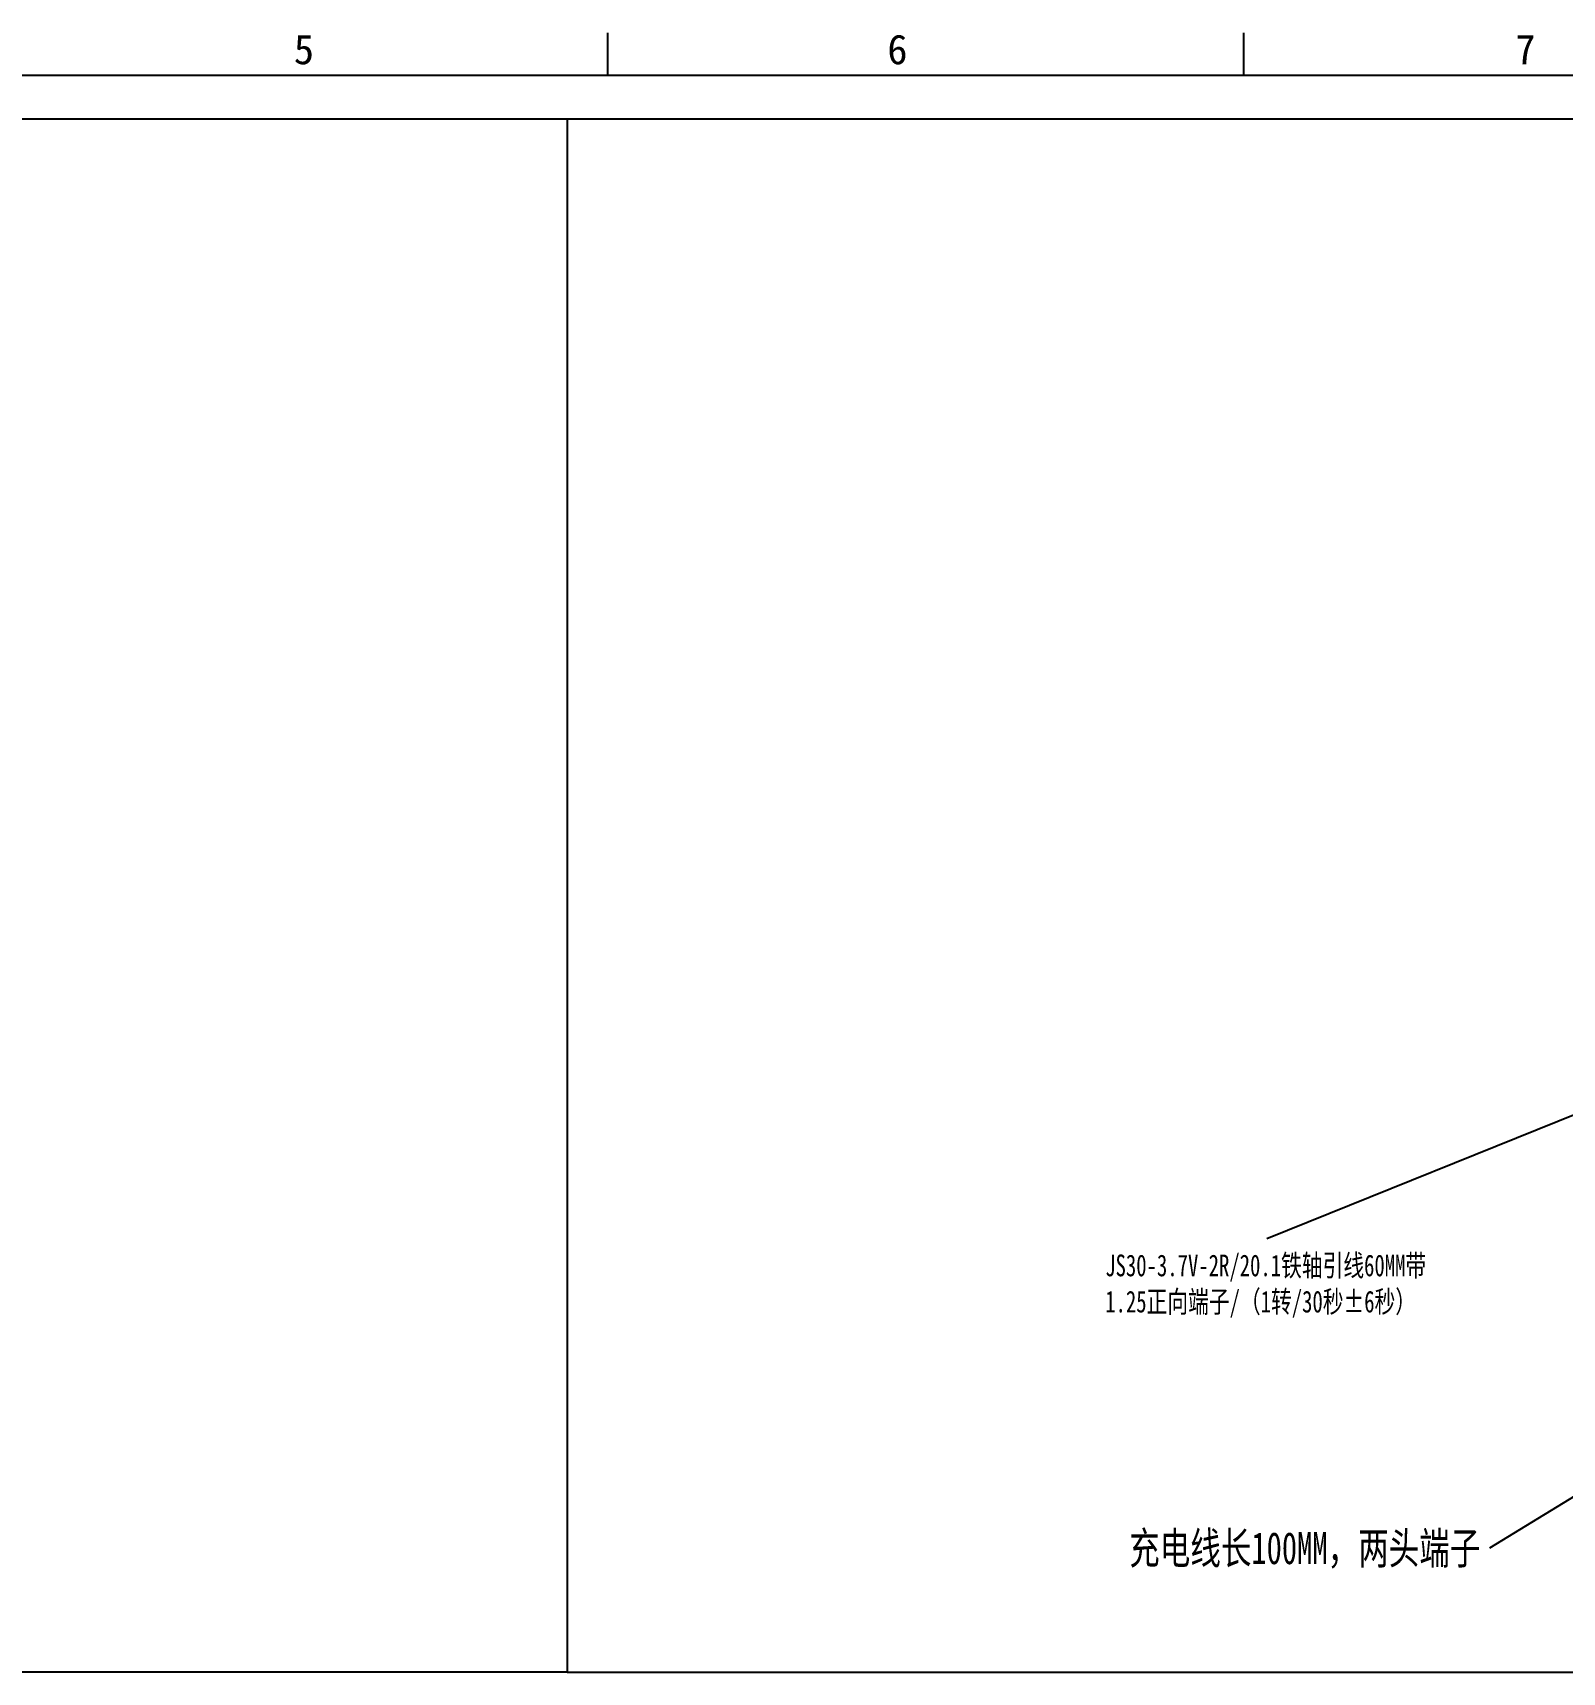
# Model space of a CAD drawing. Header units: millimetres. Extents: x 0 to 420, y 0 to 297.
# Drawn here: x 173.3 to 278.4, y 183.8 to 296.5 of the extents above; entities that cross this region are included whole.
import ezdxf

# ---------------------------------------------------------------- set-up
doc = ezdxf.new("R2010")
doc.units = ezdxf.units.MM
doc.header["$LTSCALE"] = 23.1
doc.layers.get('0').update_dxf_attribs({"linetype": 'CONTINUOUS'})
doc.styles.get("Standard").update_dxf_attribs({"font": 'txt', "width": 0.7})
doc.styles.add('TEXTSTYLE_2', font='txt')
doc.dimstyles.get("Standard").update_dxf_attribs({"dimtxt": 2.2, "dimasz": 1.8, "dimexe": 1.5, "dimexo": 0.5, "dimtad": 1, "dimdec": 1, "dimzin": 0, "dimdsep": 46, "dimtxsty": 'Standard', "dimblk": '_FILLED', "dimcen": 0.09, "dimazin": 0, "dimtp": 0.01, "dimtm": 0.01, "dimtfac": 1, "dimtdec": 1, "dimtofl": 0, "dimtmove": 0, "dimatfit": 3, "dimldrblk": '_FILLED', "dimfxl": 1, "dimtolj": 1, "dimtzin": 0, "dimarcsym": 0})

# ---------------------------------------------------------------- blocks, each defined once
blk = doc.blocks.new('_FILLED')
at = {"color": 0, "linetype": 'ByBlock'}
blk.add_solid([(0, 0), (-1, 0.167), (-1, -0.167)], dxfattribs=at)

msp = doc.modelspace()

# ---------------------------------------------------------------- linework, layer by layer
at = {"color": 7, "linetype": 'Continuous'}
for p, q in [((212.78, 293.6), (212.78, 296.51)), ((256.5, 293.6), (256.5, 296.51)), ((2.91, 293.6), (417.08, 293.6)), ((2.91, 290.6), (417.08, 290.6))]:
    msp.add_line(p, q, dxfattribs=at)
for p, q in [((210, 290.6), (210, 183.75)), ((210, 183.75), (5.91, 183.75)), ((210, 183.75), (414.08, 183.75))]:
    msp.add_line(p, q)

# ---------------------------------------------------------------- texts
at = {"color": 7, "linetype": 'Continuous', "char_height": 2.04, "width": 2.0423, "attachment_point": 1, "line_spacing_factor": 0.9, "style": 'TEXTSTYLE_2'}
for s, insert in [('5', (191.2, 296.39)), ('6', (232, 296.39)), ('7', (275.18, 296.39))]:
    msp.add_mtext(s, dxfattribs=dict(at, insert=insert))
at = {"insert": (246.98, 212.48), "char_height": 1.49355, "attachment_point": 1}
msp.add_mtext_dynamic_manual_height_columns('JS30-3.7V-2R/20.1{\\fSimSun|b0|i0|c134|p2;铁轴引线}60MM{\\fSimSun|b0|i0|c134|p2;带}1.25{\\fSimSun|b0|i0|c134|p2;正向端子}/{\\fSimSun|b0|i0|c134|p2;（}1{\\fSimSun|b0|i0|c134|p2;转}/30{\\fSimSun|b0|i0|c134|p2;秒}±6{\\fSimSun|b0|i0|c134|p2;秒）}', width=24.3207, gutter_width=1, heights=[0], dxfattribs=at)
at = {"color": 5, "insert": (272.77, 193.39), "char_height": 2.2, "attachment_point": 3}
msp.add_mtext('{\\fSimSun|b0|i0|c134|p2;充电线长100MM，两头端子}', dxfattribs=at)

# ---------------------------------------------------------------- leaders
msp.add_leader([(283.43, 223.8), (258.09, 213.56)], dimstyle='Standard', override={"dimgap": 0.625, "dimtad": 0})
at = {"annotation_type": 0, "has_hookline": 1, "hookline_direction": 1, "text_width": 25.11}
msp.add_leader([(303.37, 210.65), (273.4, 192.29)], dimstyle='Standard', override={"dimgap": 0.625, "dimtad": 0}, dxfattribs=at)

doc.saveas('drawing.dxf')
